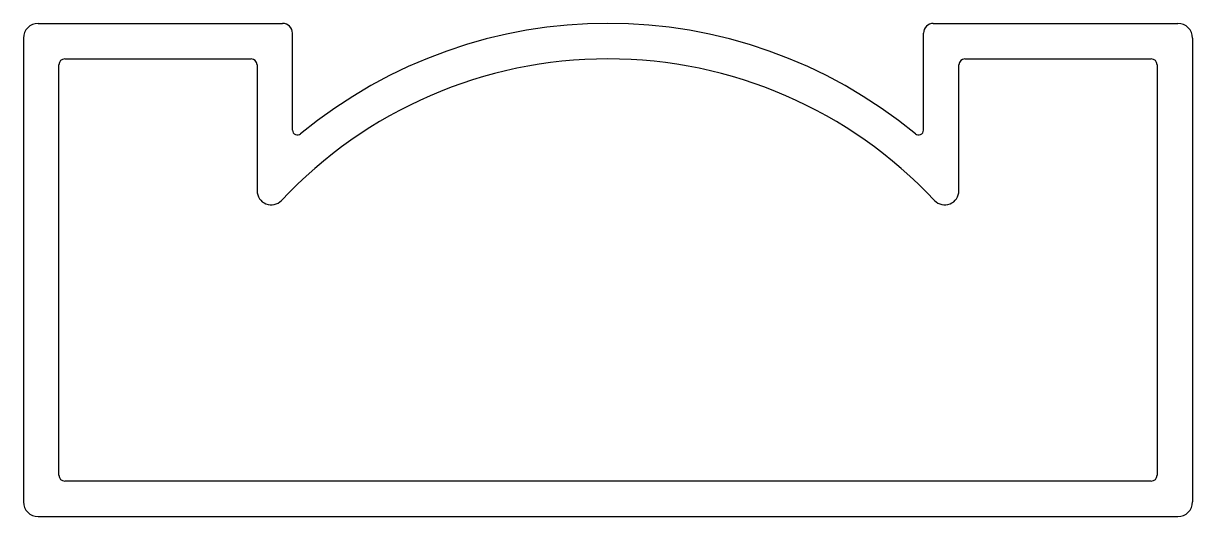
# Model space of a CAD drawing. Extents: x 3191.6 to 3250.9, y 819.9 to 844.9.
import ezdxf

# ---------------------------------------------------------------- set-up
doc = ezdxf.new("R2010")
doc.units = 0
doc.layers.get('0').update_dxf_attribs({"linetype": 'CONTINUOUS'})

msp = doc.modelspace()

# ---------------------------------------------------------------- linework, layer by layer
at = {"color": 0, "linetype": 'CONTINUOUS'}
for p, q in [((3192.323, 844.868), (3204.723, 844.868)), ((3237.723, 844.868), (3250.123, 844.868)), ((3191.573, 844.118), (3191.573, 820.618)), ((3205.223, 839.46), (3205.223, 844.368)), ((3237.223, 839.46), (3237.223, 844.368)), ((3250.873, 844.118), (3250.873, 820.618)), ((3193.373, 821.968), (3193.373, 842.768)), ((3193.673, 843.068), (3203.123, 843.068)), ((3203.423, 842.768), (3203.423, 836.386)), ((3239.023, 836.386), (3239.023, 842.768)), ((3239.323, 843.068), (3248.773, 843.068)), ((3249.073, 842.768), (3249.073, 821.968)), ((3248.773, 821.668), (3193.673, 821.668)), ((3192.323, 819.868), (3250.123, 819.868))]:
    msp.add_line(p, q, dxfattribs=at)
for centre, radius, start, end in [((3192.323, 844.118), 0.75, 90, 180), ((3204.723, 844.368), 0.5, 0, 90), ((3221.223, 820.368), 24.5, 50.4788, 129.5212), ((3237.723, 844.368), 0.5, 90, 180), ((3250.123, 844.118), 0.75, 0, 90), ((3193.673, 842.768), 0.3, 90, 180), ((3203.123, 842.768), 0.3, 0, 90), ((3221.223, 820.368), 22.7, 43.15662, 136.84338), ((3239.323, 842.768), 0.3, 90, 180), ((3248.773, 842.768), 0.3, 0, 90), ((3205.473, 839.46), 0.25, 180, 309.5212), ((3236.973, 839.46), 0.25, 230.4788, 0), ((3204.141, 836.386), 0.717, 180, 316.84338), ((3238.306, 836.386), 0.717, 223.15662, 0), ((3193.673, 821.968), 0.3, 180, 270), ((3248.773, 821.968), 0.3, 270, 360), ((3192.323, 820.618), 0.75, 180, 270), ((3250.123, 820.618), 0.75, 270, 0)]:
    msp.add_arc(centre, radius, start, end, dxfattribs=at)

doc.saveas('drawing.dxf')
